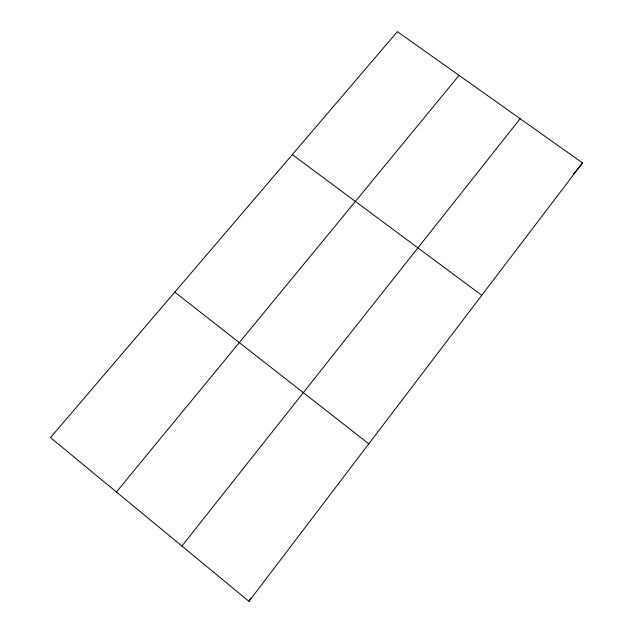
<?xml version="1.0" encoding="UTF-8"?>
<svg xmlns="http://www.w3.org/2000/svg" width="633" height="633" viewBox="0 0 633 633"><rect width="100%" height="100%" fill="white"/><g stroke="black" fill="none" stroke-linecap="round" stroke-linejoin="round"><path stroke-width="0.95" d="M248.959 601.35L582.502 162.903L397.382 31.65L50.498 437.593L248.959 601.35L250.787 598.114M181.932 546.042L520.152 118.695M573.253 174.328L582.502 162.903M116.432 491.999L459.06 75.382M292.319 154.602L481.768 295.318M174.779 292.145L368.786 443.836"/></g></svg>
